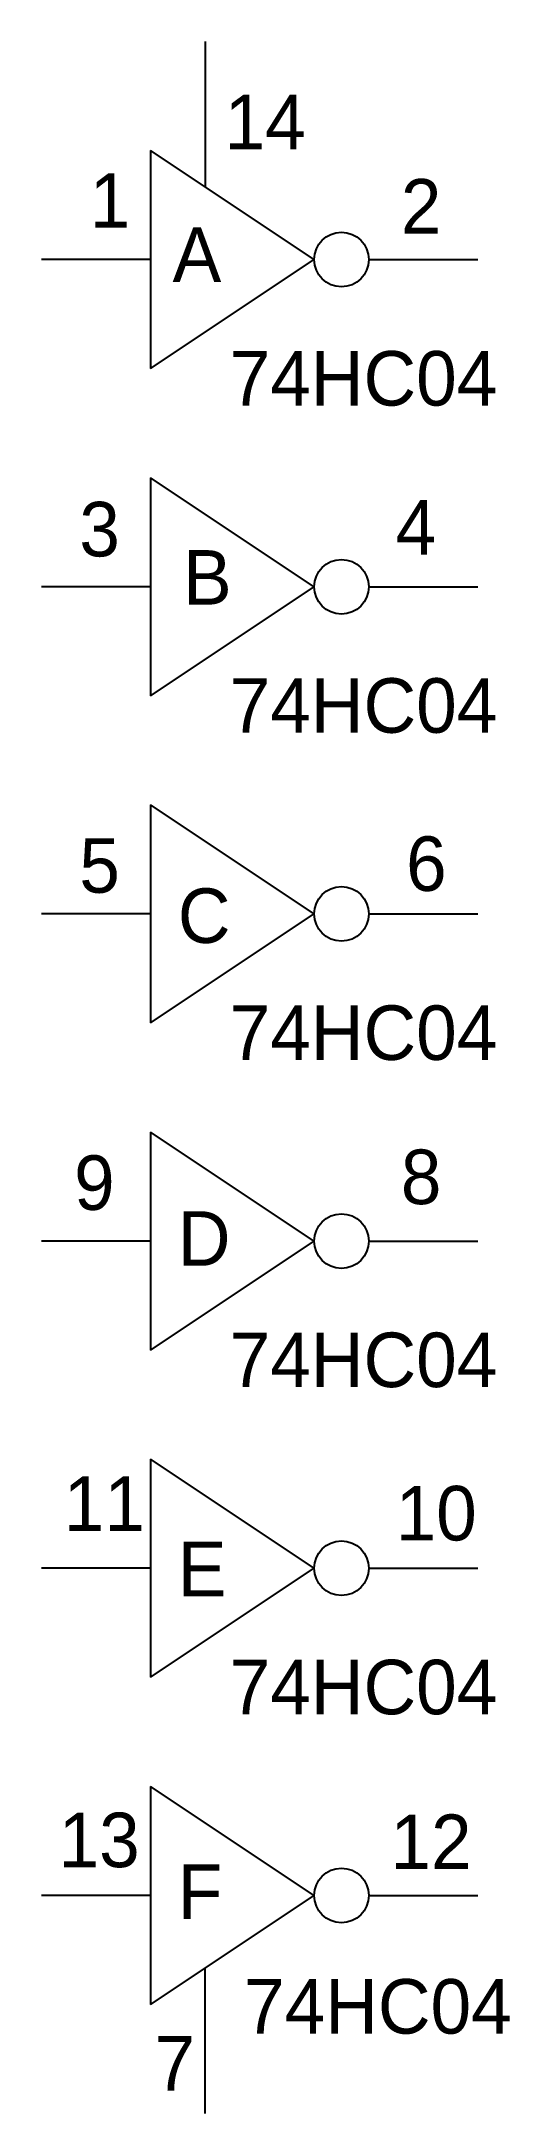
# Model space of a CAD drawing. Extents: x 5.1 to 5.53, y 3.5 to 5.4.
import ezdxf

# ---------------------------------------------------------------- set-up
doc = ezdxf.new("R2010")
doc.units = 0
doc.header["$MEASUREMENT"] = 0
doc.layers.get('0').update_dxf_attribs({"linetype": 'CONTINUOUS'})

msp = doc.modelspace()

# ---------------------------------------------------------------- linework, layer by layer
for p, q in [((5.25, 5.4), (5.25, 5.3)), ((5.35, 5.2), (5.2, 5.3)), ((5.2, 5.3), (5.2, 5.1)), ((5.25, 5.3), (5.25, 5.2667)), ((5.2, 5.2), (5.1, 5.2)), ((5.2, 5.1), (5.35, 5.2)), ((5.4, 5.2), (5.5, 5.2)), ((5.4, 5.2), (5.5, 5.2)), ((5.2, 5), (5.2, 4.8)), ((5.35, 4.9), (5.2, 5)), ((5.2, 4.9), (5.1, 4.9)), ((5.2, 4.8), (5.35, 4.9)), ((5.4, 4.9), (5.5, 4.9)), ((5.4, 4.9), (5.5, 4.9)), ((5.2, 4.7), (5.2, 4.5)), ((5.35, 4.6), (5.2, 4.7)), ((5.2, 4.6), (5.1, 4.6)), ((5.2, 4.5), (5.35, 4.6)), ((5.4, 4.6), (5.5, 4.6)), ((5.4, 4.6), (5.5, 4.6)), ((5.35, 4.3), (5.2, 4.4)), ((5.2, 4.4), (5.2, 4.2)), ((5.2, 4.3), (5.1, 4.3)), ((5.2, 4.2), (5.35, 4.3)), ((5.4, 4.3), (5.5, 4.3)), ((5.4, 4.3), (5.5, 4.3)), ((5.35, 4), (5.2, 4.1)), ((5.2, 4.1), (5.2, 3.9)), ((5.2, 4), (5.1, 4)), ((5.2, 3.9), (5.35, 4)), ((5.4, 4), (5.5, 4)), ((5.4, 4), (5.5, 4)), ((5.2, 3.8), (5.2, 3.6)), ((5.35, 3.7), (5.2, 3.8)), ((5.2, 3.7), (5.1, 3.7)), ((5.2, 3.6), (5.35, 3.7)), ((5.4, 3.7), (5.5, 3.7)), ((5.4, 3.7), (5.5, 3.7)), ((5.25, 3.6), (5.2499, 3.6332)), ((5.25, 3.5), (5.25, 3.6))]:
    msp.add_line(p, q)
for centre in [(5.375, 5.2), (5.375, 4.9), (5.375, 4.6), (5.375, 4.3), (5.375, 4), (5.375, 3.7)]:
    msp.add_circle(centre, 0.025)

# ---------------------------------------------------------------- texts
for s, p in [('14', (5.2678, 5.3012)), ('1', (5.1442, 5.2292)), ('2', (5.4294, 5.2238)), ('A', (5.2202, 5.1795)), ('74HC04', (5.2725, 5.0661)), ('3', (5.1347, 4.9278)), ('4', (5.4246, 4.9295)), ('B', (5.2298, 4.8836)), ('74HC04', (5.2725, 4.7661)), ('5', (5.1347, 4.6194)), ('6', (5.4342, 4.6211)), ('C', (5.225, 4.5734)), ('74HC04', (5.2725, 4.4661)), ('9', (5.1299, 4.3286)), ('8', (5.4294, 4.3339)), ('D', (5.225, 4.2774)), ('74HC04', (5.2725, 4.1661)), ('11', (5.1204, 4.0343)), ('10', (5.4246, 4.0255)), ('E', (5.225, 3.9743)), ('74HC04', (5.2725, 3.8661)), ('13', (5.1157, 3.7259)), ('12', (5.4199, 3.7242)), ('F', (5.225, 3.6784)), ('74HC04', (5.2857, 3.5733)), ('7', (5.2036, 3.521))]:
    msp.add_text(s, height=0.05).set_placement(p)

doc.saveas('drawing.dxf')
